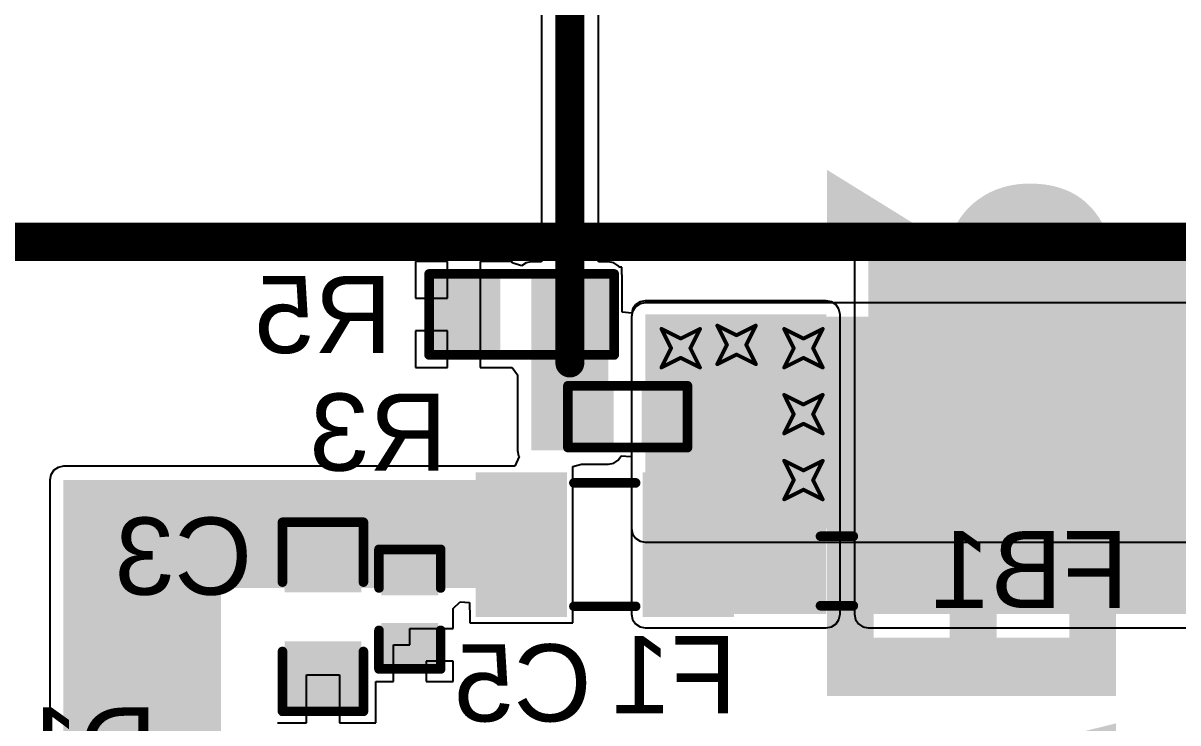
# Model space of a CAD drawing. Header units: inches. Extents: x -0.4 to 12.9, y -0.9 to 6.
# Drawn here: x 0.6 to 1.199, y 0.011 to 0.374 of the extents above; entities that cross this region are included whole.
import ezdxf

# ---------------------------------------------------------------- set-up
doc = ezdxf.new("R2010")
doc.units = ezdxf.units.IN
doc.header["$MEASUREMENT"] = 0
for name, color, linetype in [('Bottom Layer', 5, 'Continuous'), ('Bottom Overlay', 54, 'Continuous'), ('Bottom Paste', 16, 'Continuous'), ('Bottom Solder', 6, 'Continuous'), ('Drill Drawing', 1, 'Continuous'), ('Top Layer', 1, 'Continuous'), ('Top Solder', 216, 'Continuous'), ('Via Holes', 16, 'Continuous')]:
    doc.layers.add(name, color=color, linetype=linetype)
doc.styles.add('Arial', font='', dxfattribs={"height": 0.2})
doc.styles.add('Arial_Bold', font='', dxfattribs={"height": 0.2})
doc.styles.get('Arial').set_extended_font_data('Arial')
doc.styles.get('Arial_Bold').set_extended_font_data('Arial', bold=True)

# ---------------------------------------------------------------- blocks, each defined once
blk = doc.blocks.new('R___0603_B_19')
at = {"layer": 'Bottom Layer'}
for points in [[(-0.045, -0.0175), (-0.045, 0.0175), (-0.015, 0.0175), (-0.015, -0.0175)], [(0.015, -0.0175), (0.015, 0.0175), (0.045, 0.0175), (0.045, -0.0175)]]:
    blk.add_hatch(color=5, dxfattribs=at).paths.add_polyline_path(points)
at = {"layer": 'Bottom Paste'}
for points in [[(-0.045, -0.0175), (-0.045, 0.0175), (-0.015, 0.0175), (-0.015, -0.0175)], [(0.015, -0.0175), (0.015, 0.0175), (0.045, 0.0175), (0.045, -0.0175)]]:
    blk.add_hatch(color=16, dxfattribs=at).paths.add_polyline_path(points)
at = {"layer": 'Bottom Solder'}
for points in [[(-0.049, -0.0215), (-0.049, 0.0215), (-0.011, 0.0215), (-0.011, -0.0215)], [(0.011, -0.0215), (0.011, 0.0215), (0.049, 0.0215), (0.049, -0.0215)]]:
    blk.add_hatch(color=6, dxfattribs=at).paths.add_polyline_path(points)
at = {"layer": 'Bottom Overlay'}
for points in [[(-0.048, 0.021, 0.005, 0.005, 0), (0.048, 0.021, 0.005, 0.005, 0)], [(-0.048, -0.021, 0.005, 0.005, 0), (-0.048, 0.021, 0.005, 0.005, 0)], [(0.048, -0.021, 0.005, 0.005, 0), (0.048, 0.021, 0.005, 0.005, 0)], [(-0.048, -0.021, 0.005, 0.005, 0), (0.048, -0.021, 0.005, 0.005, 0)]]:
    blk.add_lwpolyline(points, format="xyseb", dxfattribs=at)
for points in [[(-0.04925, 0.021, 0.0025, 0.0025, 1), (-0.04675, 0.021, 0.0025, 0.0025, 1)], [(-0.04925, 0.021, 0.0025, 0.0025, 1), (-0.04675, 0.021, 0.0025, 0.0025, 1)], [(0.04675, 0.021, 0.0025, 0.0025, 1), (0.04925, 0.021, 0.0025, 0.0025, 1)], [(0.04675, 0.021, 0.0025, 0.0025, 1), (0.04925, 0.021, 0.0025, 0.0025, 1)], [(-0.04925, -0.021, 0.0025, 0.0025, 1), (-0.04675, -0.021, 0.0025, 0.0025, 1)], [(-0.04925, -0.021, 0.0025, 0.0025, 1), (-0.04675, -0.021, 0.0025, 0.0025, 1)], [(0.04675, -0.021, 0.0025, 0.0025, 1), (0.04925, -0.021, 0.0025, 0.0025, 1)], [(0.04675, -0.021, 0.0025, 0.0025, 1), (0.04925, -0.021, 0.0025, 0.0025, 1)]]:
    blk.add_lwpolyline(points, format="xyseb", close=True, dxfattribs=at)
blk = doc.blocks.new('R___0402_B_21')
at = {"layer": 'Bottom Layer'}
for points in [[(-0.0095, 0.0125), (-0.0095, -0.0125), (-0.0275, -0.0125), (-0.0275, 0.0125)], [(0.0275, 0.0125), (0.0275, -0.0125), (0.0095, -0.0125), (0.0095, 0.0125)]]:
    blk.add_hatch(color=5, dxfattribs=at).paths.add_polyline_path(points)
at = {"layer": 'Bottom Paste'}
for points in [[(-0.0095, 0.0125), (-0.0095, -0.0125), (-0.0275, -0.0125), (-0.0275, 0.0125)], [(0.0275, 0.0125), (0.0275, -0.0125), (0.0095, -0.0125), (0.0095, 0.0125)]]:
    blk.add_hatch(color=16, dxfattribs=at).paths.add_polyline_path(points)
at = {"layer": 'Bottom Solder'}
for points in [[(-0.00733, 0.01467), (-0.00733, -0.01467), (-0.02967, -0.01467), (-0.02967, 0.01467)], [(0.02967, 0.01467), (0.02967, -0.01467), (0.00733, -0.01467), (0.00733, 0.01467)]]:
    blk.add_hatch(color=6, dxfattribs=at).paths.add_polyline_path(points)
at = {"layer": 'Bottom Overlay'}
for points in [[(-0.031, -0.016, 0.005, 0.005, 0), (-0.031, 0.016, 0.005, 0.005, 0)], [(-0.031, 0.016, 0.005, 0.005, 0), (0.031, 0.016, 0.005, 0.005, 0)], [(0.031, -0.016, 0.005, 0.005, 0), (0.031, 0.016, 0.005, 0.005, 0)], [(-0.032, 0.017, 0.000127, 0.000127, 0), (0.032, 0.017, 0.000127, 0.000127, 0)], [(-0.031, -0.016, 0.005, 0.005, 0), (0.031, -0.016, 0.005, 0.005, 0)]]:
    blk.add_lwpolyline(points, format="xyseb", dxfattribs=at)
for points in [[(-0.03225, 0.016, 0.0025, 0.0025, 1), (-0.02975, 0.016, 0.0025, 0.0025, 1)], [(-0.03225, 0.016, 0.0025, 0.0025, 1), (-0.02975, 0.016, 0.0025, 0.0025, 1)], [(0.02975, 0.016, 0.0025, 0.0025, 1), (0.03225, 0.016, 0.0025, 0.0025, 1)], [(0.02975, 0.016, 0.0025, 0.0025, 1), (0.03225, 0.016, 0.0025, 0.0025, 1)], [(-0.03203, 0.017, 0.0000635, 0.0000635, 1), (-0.03197, 0.017, 0.0000635, 0.0000635, 1)], [(0.03197, 0.017, 0.0000635, 0.0000635, 1), (0.03203, 0.017, 0.0000635, 0.0000635, 1)], [(-0.03225, -0.016, 0.0025, 0.0025, 1), (-0.02975, -0.016, 0.0025, 0.0025, 1)], [(-0.03225, -0.016, 0.0025, 0.0025, 1), (-0.02975, -0.016, 0.0025, 0.0025, 1)], [(0.02975, -0.016, 0.0025, 0.0025, 1), (0.03225, -0.016, 0.0025, 0.0025, 1)], [(0.02975, -0.016, 0.0025, 0.0025, 1), (0.03225, -0.016, 0.0025, 0.0025, 1)]]:
    blk.add_lwpolyline(points, format="xyseb", close=True, dxfattribs=at)
blk = doc.blocks.new('IND_0603__1608_M_______B_37')
at = {"layer": 'Bottom Layer'}
for points in [[(-0.03937, 0.01575), (-0.01575, 0.01575), (-0.01575, -0.01575), (-0.03937, -0.01575)], [(0.01575, 0.01575), (0.03937, 0.01575), (0.03937, -0.01575), (0.01575, -0.01575)]]:
    blk.add_hatch(color=5, dxfattribs=at).paths.add_polyline_path(points)
at = {"layer": 'Bottom Paste'}
for points in [[(-0.03937, 0.01575), (-0.01575, 0.01575), (-0.01575, -0.01575), (-0.03937, -0.01575)], [(0.01575, 0.01575), (0.03937, 0.01575), (0.03937, -0.01575), (0.01575, -0.01575)]]:
    blk.add_hatch(color=16, dxfattribs=at).paths.add_polyline_path(points)
at = {"layer": 'Bottom Solder'}
for points in [[(-0.04337, 0.01975), (-0.01175, 0.01975), (-0.01175, -0.01975), (-0.04337, -0.01975)], [(0.01175, 0.01975), (0.04337, 0.01975), (0.04337, -0.01975), (0.01175, -0.01975)]]:
    blk.add_hatch(color=6, dxfattribs=at).paths.add_polyline_path(points)
at = {"layer": 'Bottom Overlay'}
for points in [[(0.009, 0.018, 0.005, 0.005, 0), (-0.008, 0.018, 0.005, 0.005, 0)], [(0.009, -0.018, 0.005, 0.005, 0), (-0.008, -0.018, 0.005, 0.005, 0)]]:
    blk.add_lwpolyline(points, format="xyseb", dxfattribs=at)
for points in [[(-0.00925, 0.018, 0.0025, 0.0025, 1), (-0.00675, 0.018, 0.0025, 0.0025, 1)], [(0.00775, 0.018, 0.0025, 0.0025, 1), (0.01025, 0.018, 0.0025, 0.0025, 1)], [(-0.00925, -0.018, 0.0025, 0.0025, 1), (-0.00675, -0.018, 0.0025, 0.0025, 1)], [(0.00775, -0.018, 0.0025, 0.0025, 1), (0.01025, -0.018, 0.0025, 0.0025, 1)]]:
    blk.add_lwpolyline(points, format="xyseb", close=True, dxfattribs=at)
blk = doc.blocks.new('F____0805_B_38')
at = {"layer": 'Bottom Layer'}
for points in [[(-0.02362, -0.03346), (-0.06299, -0.03346), (-0.06299, 0.03346), (-0.02362, 0.03346)], [(0.06299, -0.03346), (0.02362, -0.03346), (0.02362, 0.03346), (0.06299, 0.03346)]]:
    blk.add_hatch(color=5, dxfattribs=at).paths.add_polyline_path(points)
at = {"layer": 'Bottom Paste'}
for points in [[(-0.02362, -0.03346), (-0.06299, -0.03346), (-0.06299, 0.03346), (-0.02362, 0.03346)], [(0.06299, -0.03346), (0.02362, -0.03346), (0.02362, 0.03346), (0.06299, 0.03346)]]:
    blk.add_hatch(color=16, dxfattribs=at).paths.add_polyline_path(points)
at = {"layer": 'Bottom Solder'}
for points in [[(-0.01962, -0.03746), (-0.06699, -0.03746), (-0.06699, 0.03746), (-0.01962, 0.03746)], [(0.06699, -0.03746), (0.01962, -0.03746), (0.01962, 0.03746), (0.06699, 0.03746)]]:
    blk.add_hatch(color=6, dxfattribs=at).paths.add_polyline_path(points)
at = {"layer": 'Bottom Overlay'}
for points in [[(-0.016, 0.032, 0.005, 0.005, 0), (0.016, 0.032, 0.005, 0.005, 0)], [(-0.016, -0.032, 0.005, 0.005, 0), (0.016, -0.032, 0.005, 0.005, 0)]]:
    blk.add_lwpolyline(points, format="xyseb", dxfattribs=at)
for points in [[(-0.01725, 0.032, 0.0025, 0.0025, 1), (-0.01475, 0.032, 0.0025, 0.0025, 1)], [(0.01475, 0.032, 0.0025, 0.0025, 1), (0.01725, 0.032, 0.0025, 0.0025, 1)], [(-0.01725, -0.032, 0.0025, 0.0025, 1), (-0.01475, -0.032, 0.0025, 0.0025, 1)], [(0.01475, -0.032, 0.0025, 0.0025, 1), (0.01725, -0.032, 0.0025, 0.0025, 1)]]:
    blk.add_lwpolyline(points, format="xyseb", close=True, dxfattribs=at)
blk = doc.blocks.new('C___0402_B_59')
at = {"layer": 'Bottom Layer'}
for points in [[(-0.0095, 0.0125), (-0.0095, -0.0125), (-0.0275, -0.0125), (-0.0275, 0.0125)], [(0.0275, 0.0125), (0.0275, -0.0125), (0.0095, -0.0125), (0.0095, 0.0125)]]:
    blk.add_hatch(color=5, dxfattribs=at).paths.add_polyline_path(points)
at = {"layer": 'Bottom Paste'}
for points in [[(-0.0095, 0.0125), (-0.0095, -0.0125), (-0.0275, -0.0125), (-0.0275, 0.0125)], [(0.0275, 0.0125), (0.0275, -0.0125), (0.0095, -0.0125), (0.0095, 0.0125)]]:
    blk.add_hatch(color=16, dxfattribs=at).paths.add_polyline_path(points)
at = {"layer": 'Bottom Solder'}
for points in [[(-0.00714, 0.01486), (-0.00714, -0.01486), (-0.02986, -0.01486), (-0.02986, 0.01486)], [(0.02986, 0.01486), (0.02986, -0.01486), (0.00714, -0.01486), (0.00714, 0.01486)]]:
    blk.add_hatch(color=6, dxfattribs=at).paths.add_polyline_path(points)
at = {"layer": 'Bottom Overlay'}
for points in [[(-0.031, 0.016, 0.005, 0.005, 0), (-0.031, -0.016, 0.005, 0.005, 0)], [(-0.031, 0.016, 0.005, 0.005, 0), (-0.011, 0.016, 0.005, 0.005, 0)], [(0.011, 0.016, 0.005, 0.005, 0), (0.031, 0.016, 0.005, 0.005, 0)], [(0.031, 0.016, 0.005, 0.005, 0), (0.031, -0.016, 0.005, 0.005, 0)], [(-0.031, -0.016, 0.005, 0.005, 0), (-0.011, -0.016, 0.005, 0.005, 0)], [(0.011, -0.016, 0.005, 0.005, 0), (0.031, -0.016, 0.005, 0.005, 0)]]:
    blk.add_lwpolyline(points, format="xyseb", dxfattribs=at)
for points in [[(-0.03225, 0.016, 0.0025, 0.0025, 1), (-0.02975, 0.016, 0.0025, 0.0025, 1)], [(-0.03225, 0.016, 0.0025, 0.0025, 1), (-0.02975, 0.016, 0.0025, 0.0025, 1)], [(-0.01225, 0.016, 0.0025, 0.0025, 1), (-0.00975, 0.016, 0.0025, 0.0025, 1)], [(0.00975, 0.016, 0.0025, 0.0025, 1), (0.01225, 0.016, 0.0025, 0.0025, 1)], [(0.02975, 0.016, 0.0025, 0.0025, 1), (0.03225, 0.016, 0.0025, 0.0025, 1)], [(0.02975, 0.016, 0.0025, 0.0025, 1), (0.03225, 0.016, 0.0025, 0.0025, 1)], [(-0.03225, -0.016, 0.0025, 0.0025, 1), (-0.02975, -0.016, 0.0025, 0.0025, 1)], [(-0.03225, -0.016, 0.0025, 0.0025, 1), (-0.02975, -0.016, 0.0025, 0.0025, 1)], [(-0.01225, -0.016, 0.0025, 0.0025, 1), (-0.00975, -0.016, 0.0025, 0.0025, 1)], [(0.00975, -0.016, 0.0025, 0.0025, 1), (0.01225, -0.016, 0.0025, 0.0025, 1)], [(0.02975, -0.016, 0.0025, 0.0025, 1), (0.03225, -0.016, 0.0025, 0.0025, 1)], [(0.02975, -0.016, 0.0025, 0.0025, 1), (0.03225, -0.016, 0.0025, 0.0025, 1)]]:
    blk.add_lwpolyline(points, format="xyseb", close=True, dxfattribs=at)
blk = doc.blocks.new('C___0603_B_61')
at = {"layer": 'Bottom Layer'}
for points in [[(-0.045, -0.0175), (-0.045, 0.0175), (-0.015, 0.0175), (-0.015, -0.0175)], [(0.015, -0.0175), (0.015, 0.0175), (0.045, 0.0175), (0.045, -0.0175)]]:
    blk.add_hatch(color=5, dxfattribs=at).paths.add_polyline_path(points)
at = {"layer": 'Bottom Paste'}
for points in [[(-0.045, -0.0175), (-0.045, 0.0175), (-0.015, 0.0175), (-0.015, -0.0175)], [(0.015, -0.0175), (0.015, 0.0175), (0.045, 0.0175), (0.045, -0.0175)]]:
    blk.add_hatch(color=16, dxfattribs=at).paths.add_polyline_path(points)
at = {"layer": 'Bottom Solder'}
for points in [[(-0.04736, -0.01986), (-0.04736, 0.01986), (-0.01264, 0.01986), (-0.01264, -0.01986)], [(0.01264, -0.01986), (0.01264, 0.01986), (0.04736, 0.01986), (0.04736, -0.01986)]]:
    blk.add_hatch(color=6, dxfattribs=at).paths.add_polyline_path(points)
at = {"layer": 'Bottom Overlay'}
for points in [[(-0.049, 0.021, 0.005, 0.005, 0), (-0.049, -0.021, 0.005, 0.005, 0)], [(-0.049, 0.021, 0.005, 0.005, 0), (-0.018, 0.021, 0.005, 0.005, 0)], [(0.018, 0.021, 0.005, 0.005, 0), (0.049, 0.021, 0.005, 0.005, 0)], [(0.049, 0.021, 0.005, 0.005, 0), (0.049, -0.021, 0.005, 0.005, 0)], [(-0.049, -0.021, 0.005, 0.005, 0), (-0.018, -0.021, 0.005, 0.005, 0)], [(0.018, -0.021, 0.005, 0.005, 0), (0.049, -0.021, 0.005, 0.005, 0)]]:
    blk.add_lwpolyline(points, format="xyseb", dxfattribs=at)
for points in [[(-0.05025, 0.021, 0.0025, 0.0025, 1), (-0.04775, 0.021, 0.0025, 0.0025, 1)], [(-0.05025, 0.021, 0.0025, 0.0025, 1), (-0.04775, 0.021, 0.0025, 0.0025, 1)], [(-0.01925, 0.021, 0.0025, 0.0025, 1), (-0.01675, 0.021, 0.0025, 0.0025, 1)], [(0.01675, 0.021, 0.0025, 0.0025, 1), (0.01925, 0.021, 0.0025, 0.0025, 1)], [(0.04775, 0.021, 0.0025, 0.0025, 1), (0.05025, 0.021, 0.0025, 0.0025, 1)], [(0.04775, 0.021, 0.0025, 0.0025, 1), (0.05025, 0.021, 0.0025, 0.0025, 1)], [(-0.05025, -0.021, 0.0025, 0.0025, 1), (-0.04775, -0.021, 0.0025, 0.0025, 1)], [(-0.05025, -0.021, 0.0025, 0.0025, 1), (-0.04775, -0.021, 0.0025, 0.0025, 1)], [(-0.01925, -0.021, 0.0025, 0.0025, 1), (-0.01675, -0.021, 0.0025, 0.0025, 1)], [(0.01675, -0.021, 0.0025, 0.0025, 1), (0.01925, -0.021, 0.0025, 0.0025, 1)], [(0.04775, -0.021, 0.0025, 0.0025, 1), (0.05025, -0.021, 0.0025, 0.0025, 1)], [(0.04775, -0.021, 0.0025, 0.0025, 1), (0.05025, -0.021, 0.0025, 0.0025, 1)]]:
    blk.add_lwpolyline(points, format="xyseb", close=True, dxfattribs=at)

msp = doc.modelspace()

# ---------------------------------------------------------------- hatches: boundary and pattern name
at = {"layer": 'Bottom Layer'}
for points in [[(1.03875, 0.06763), (1.74877, 0.06763), (1.74877, 0.25925), (1.03875, 0.25925)], [(0.904, 0.1525), (0.904, 0.24315), (0.864, 0.24315), (0.864, 0.1525)], [(0.92314, 0.06763), (1.017, 0.06763), (1.017, 0.223), (0.92314, 0.223)], [(0.62135, 0.08125), (0.87849, 0.08125), (0.87849, 0.13714), (0.62135, 0.13714)], [(0.62135, -0.12648), (0.70301, -0.12648), (0.70301, 0.13714), (0.62135, 0.13714)], [(0.83912, 0.07021), (0.87849, 0.07021), (0.87849, 0.13714), (0.83912, 0.13714)]]:
    msp.add_hatch(color=5, dxfattribs=at).paths.add_polyline_path(points)
h = msp.add_hatch(color=5, dxfattribs=at)
edge = h.paths.add_edge_path()
edge.add_arc((0.9415, 0.2055), 0.01181, 0, 360)
h = msp.add_hatch(color=5, dxfattribs=at)
edge = h.paths.add_edge_path()
edge.add_arc((0.97047, 0.20722), 0.01181, 0, 360)
h = msp.add_hatch(color=5, dxfattribs=at)
edge = h.paths.add_edge_path()
edge.add_arc((1.00515, 0.2055), 0.01181, 0, 360)
h = msp.add_hatch(color=5, dxfattribs=at)
edge = h.paths.add_edge_path()
edge.add_arc((1.00515, 0.17132), 0.01181, 0, 360)
h = msp.add_hatch(color=5, dxfattribs=at)
edge = h.paths.add_edge_path()
edge.add_arc((1.00515, 0.13714), 0.01181, 0, 360)
at = {"layer": 'Bottom Solder'}
h = msp.add_hatch(color=6, dxfattribs=at)
edge = h.paths.add_edge_path()
edge.add_arc((0.97047, 0.20722), 0.01581, 0, 360)
h = msp.add_hatch(color=6, dxfattribs=at)
edge = h.paths.add_edge_path()
edge.add_arc((0.9415, 0.2055), 0.01581, 0, 360)
h = msp.add_hatch(color=6, dxfattribs=at)
edge = h.paths.add_edge_path()
edge.add_arc((1.00515, 0.2055), 0.01581, 0, 360)
h = msp.add_hatch(color=6, dxfattribs=at)
edge = h.paths.add_edge_path()
edge.add_arc((1.00515, 0.17132), 0.01581, 0, 360)
h = msp.add_hatch(color=6, dxfattribs=at)
edge = h.paths.add_edge_path()
edge.add_arc((1.00515, 0.13714), 0.01581, 0, 360)
at = {"layer": 'Top Layer'}
msp.add_hatch(color=1, dxfattribs=at).paths.add_polyline_path([(0.92314, 0.112), (2.479, 0.112), (2.479, 0.22183), (0.92314, 0.22183)])
h = msp.add_hatch(color=1, dxfattribs=at)
edge = h.paths.add_edge_path()
edge.add_arc((0.9415, 0.2055), 0.01181, 0, 360)
h = msp.add_hatch(color=1, dxfattribs=at)
edge = h.paths.add_edge_path()
edge.add_arc((0.97047, 0.20722), 0.01181, 0, 360)
h = msp.add_hatch(color=1, dxfattribs=at)
edge = h.paths.add_edge_path()
edge.add_arc((1.00515, 0.2055), 0.01181, 0, 360)
h = msp.add_hatch(color=1, dxfattribs=at)
edge = h.paths.add_edge_path()
edge.add_arc((1.00515, 0.17132), 0.01181, 0, 360)
h = msp.add_hatch(color=1, dxfattribs=at)
edge = h.paths.add_edge_path()
edge.add_arc((1.00515, 0.13714), 0.01181, 0, 360)
at = {"layer": 'Top Solder'}
h = msp.add_hatch(color=216, dxfattribs=at)
edge = h.paths.add_edge_path()
edge.add_arc((0.97047, 0.20722), 0.01581, 0, 360)
h = msp.add_hatch(color=216, dxfattribs=at)
edge = h.paths.add_edge_path()
edge.add_arc((0.9415, 0.2055), 0.01581, 0, 360)
h = msp.add_hatch(color=216, dxfattribs=at)
edge = h.paths.add_edge_path()
edge.add_arc((1.00515, 0.2055), 0.01581, 0, 360)
h = msp.add_hatch(color=216, dxfattribs=at)
edge = h.paths.add_edge_path()
edge.add_arc((1.00515, 0.17132), 0.01581, 0, 360)
h = msp.add_hatch(color=216, dxfattribs=at)
edge = h.paths.add_edge_path()
edge.add_arc((1.00515, 0.13714), 0.01581, 0, 360)
at = {"layer": 'Via Holes'}
h = msp.add_hatch(color=7, dxfattribs=at)
edge = h.paths.add_edge_path()
edge.add_arc((0.9415, 0.2055), 0.00591, 0, 360)
h = msp.add_hatch(color=7, dxfattribs=at)
edge = h.paths.add_edge_path()
edge.add_arc((0.97047, 0.20722), 0.00591, 0, 360)
h = msp.add_hatch(color=7, dxfattribs=at)
edge = h.paths.add_edge_path()
edge.add_arc((1.00515, 0.2055), 0.00591, 0, 360)
h = msp.add_hatch(color=7, dxfattribs=at)
edge = h.paths.add_edge_path()
edge.add_arc((1.00515, 0.17132), 0.00591, 0, 360)
h = msp.add_hatch(color=7, dxfattribs=at)
edge = h.paths.add_edge_path()
edge.add_arc((1.00515, 0.13714), 0.00591, 0, 360)

# ---------------------------------------------------------------- linework, layer by layer
at = {"layer": 'Bottom Layer'}
for p, q in [((0.86922, 1.074), (0.86922, 0.25029)), ((0.89878, 0.25029), (0.89878, 1.06788)), ((1.0337, 0.2643), (1.03215, 0.26198)), ((1.03602, 0.26585), (1.0337, 0.2643)), ((1.03875, 0.26639), (1.03602, 0.26585)), ((1.40381, 0.26639), (1.03875, 0.26639)), ((1.03215, 0.26198), (1.03161, 0.25925)), ((1.03161, 0.25925), (1.03161, 0.06763)), ((0.8205, 0.2505), (0.804, 0.2505)), ((0.804, 0.2505), (0.804, 0.2315)), ((0.8205, 0.2315), (0.8205, 0.2505)), ((0.854, 0.2505), (0.8375, 0.2505)), ((0.8375, 0.2505), (0.8375, 0.223)), ((0.854, 0.24978), (0.854, 0.2505)), ((0.85895, 0.2482), (0.854, 0.24978)), ((0.86127, 0.24974), (0.85895, 0.2482)), ((0.864, 0.25029), (0.86127, 0.24974)), ((0.86922, 0.25029), (0.864, 0.25029)), ((0.904, 0.25029), (0.89878, 0.25029)), ((0.90673, 0.24974), (0.904, 0.25029)), ((0.90905, 0.2482), (0.90673, 0.24974)), ((0.90951, 0.2475), (0.90905, 0.2482)), ((0.911, 0.2475), (0.90951, 0.2475)), ((0.911, 0.24384), (0.911, 0.2475)), ((0.91114, 0.24315), (0.911, 0.24384)), ((0.91114, 0.22417), (0.91114, 0.24315)), ((0.804, 0.2315), (0.8205, 0.2315)), ((0.91809, 0.22805), (0.91655, 0.22573)), ((0.92041, 0.22959), (0.91809, 0.22805)), ((0.92314, 0.23014), (0.92041, 0.22959)), ((1.017, 0.23014), (0.92314, 0.23014)), ((1.01973, 0.22959), (1.017, 0.23014)), ((1.02205, 0.22805), (1.01973, 0.22959)), ((1.02359, 0.22573), (1.02205, 0.22805)), ((0.8375, 0.223), (0.8375, 0.1955)), ((0.91614, 0.22368), (0.91114, 0.22417)), ((0.91655, 0.22573), (0.91614, 0.22368)), ((1.02414, 0.223), (1.02359, 0.22573)), ((1.02414, 0.06763), (1.02414, 0.223)), ((0.8205, 0.2145), (0.804, 0.2145)), ((0.804, 0.2145), (0.804, 0.1955)), ((0.8205, 0.1955), (0.8205, 0.2145)), ((0.804, 0.1955), (0.8205, 0.1955)), ((0.8375, 0.1955), (0.85186, 0.1955)), ((0.85186, 0.1955), (0.854, 0.1955)), ((0.854, 0.1955), (0.85686, 0.19169)), ((0.85686, 0.19169), (0.85686, 0.1525)), ((0.85686, 0.1525), (0.85741, 0.14977)), ((0.85741, 0.14977), (0.85773, 0.14928)), ((0.90905, 0.14745), (0.91059, 0.14977)), ((0.91059, 0.14977), (0.91562, 0.1494)), ((0.62135, 0.14428), (0.61862, 0.14374)), ((0.85539, 0.14428), (0.62135, 0.14428)), ((0.85773, 0.14928), (0.85539, 0.14428)), ((0.88549, 0.14414), (0.88999, 0.14536)), ((0.88549, 0.13783), (0.88549, 0.14414)), ((0.88999, 0.14536), (0.904, 0.14536)), ((0.904, 0.14536), (0.90673, 0.14591)), ((0.90673, 0.14591), (0.90905, 0.14745)), ((0.91562, 0.1494), (0.916, 0.1493)), ((0.916, 0.1493), (0.916, 0.06763)), ((0.61475, 0.13987), (0.61421, 0.13714)), ((0.6163, 0.14219), (0.61475, 0.13987)), ((0.61862, 0.14374), (0.6163, 0.14219)), ((0.88563, 0.13714), (0.88549, 0.13783)), ((0.61421, 0.13714), (0.61421, 0.08125)), ((0.88563, 0.07021), (0.88563, 0.13714)), ((0.61421, 0.08125), (0.61421, -0.01161)), ((0.8235, 0.07056), (0.82714, 0.074)), ((0.82714, 0.074), (0.83198, 0.07374)), ((0.83198, 0.07374), (0.83198, 0.07021)), ((0.8235, 0.06021), (0.8235, 0.07056)), ((0.83198, 0.07021), (0.83212, 0.06952)), ((0.83212, 0.06952), (0.83212, 0.06321)), ((0.88549, 0.06952), (0.88563, 0.07021)), ((0.88549, 0.06321), (0.88549, 0.06952)), ((0.916, 0.06763), (0.91655, 0.06489)), ((1.02359, 0.06489), (1.02414, 0.06763)), ((1.03161, 0.06763), (1.03215, 0.06489)), ((0.801, 0.05171), (0.801, 0.06021)), ((0.801, 0.06021), (0.8235, 0.06021)), ((0.83212, 0.06321), (0.83843, 0.06321)), ((0.83843, 0.06321), (0.83912, 0.06308)), ((0.83912, 0.06308), (0.87849, 0.06308)), ((0.87849, 0.06308), (0.87918, 0.06321)), ((0.87918, 0.06321), (0.88549, 0.06321)), ((0.91655, 0.06489), (0.91809, 0.06258)), ((0.91809, 0.06258), (0.92041, 0.06103)), ((0.92041, 0.06103), (0.92314, 0.06049)), ((0.92314, 0.06049), (1.017, 0.06049)), ((1.017, 0.06049), (1.01973, 0.06103)), ((1.01973, 0.06103), (1.02205, 0.06258)), ((1.02205, 0.06258), (1.02359, 0.06489)), ((1.03215, 0.06489), (1.0337, 0.06258)), ((1.0337, 0.06258), (1.03602, 0.06103)), ((1.03602, 0.06103), (1.03875, 0.06049)), ((1.03875, 0.06049), (1.62835, 0.06049)), ((0.7925, 0.03271), (0.7925, 0.05171)), ((0.7925, 0.05171), (0.801, 0.05171)), ((0.8235, 0.04321), (0.8095, 0.04321)), ((0.8095, 0.04321), (0.8095, 0.03271)), ((0.8235, 0.03271), (0.8235, 0.04321)), ((0.74745, 0.01125), (0.74745, 0.03625)), ((0.74745, 0.03625), (0.76445, 0.03625)), ((0.76445, 0.03625), (0.76445, 0.01125)), ((0.78345, 0.01125), (0.78345, 0.03271)), ((0.78345, 0.03271), (0.7925, 0.03271)), ((0.8095, 0.03271), (0.8235, 0.03271)), ((0.73232, 0.01125), (0.74745, 0.01125)), ((0.76445, 0.01125), (0.78345, 0.01125))]:
    msp.add_line(p, q, dxfattribs=at)
for points in [[(0.884, 0.223, 0.015, 0.015, 0), (0.884, 1.074, 0.015, 0.015, 0)], [(0.884, 0.19783, 0.015, 0.015, 0), (0.884, 0.223, 0.015, 0.015, 0)]]:
    msp.add_lwpolyline(points, format="xyseb", dxfattribs=at)
for points in [[(0.88025, 0.223, 0.0075, 0.0075, 1), (0.88775, 0.223, 0.0075, 0.0075, 1)], [(0.88025, 0.223, 0.0075, 0.0075, 1), (0.88775, 0.223, 0.0075, 0.0075, 1)], [(0.88025, 0.19783, 0.0075, 0.0075, 1), (0.88775, 0.19783, 0.0075, 0.0075, 1)]]:
    msp.add_lwpolyline(points, format="xyseb", close=True, dxfattribs=at)
at = {"layer": 'Bottom Overlay'}
msp.add_lwpolyline([(0.21695, 0.26067, 0.02, 0.02, 0), (1.5949, 0.26067, 0.02, 0.02, 0)], format="xyseb", dxfattribs=at)
at = {"layer": 'Drill Drawing'}
for points in [[(0.9315, 0.2155, 0.002, 0.002, 0), (0.9415, 0.2105, 0.002, 0.002, 0)], [(0.9315, 0.2155, 0.002, 0.002, 0), (0.9365, 0.2055, 0.002, 0.002, 0)], [(0.9415, 0.2105, 0.002, 0.002, 0), (0.9515, 0.2155, 0.002, 0.002, 0)], [(0.9465, 0.2055, 0.002, 0.002, 0), (0.9515, 0.2155, 0.002, 0.002, 0)], [(0.96047, 0.21722, 0.002, 0.002, 0), (0.97047, 0.21222, 0.002, 0.002, 0)], [(0.96047, 0.21722, 0.002, 0.002, 0), (0.96547, 0.20722, 0.002, 0.002, 0)], [(0.97047, 0.21222, 0.002, 0.002, 0), (0.98047, 0.21722, 0.002, 0.002, 0)], [(0.97547, 0.20722, 0.002, 0.002, 0), (0.98047, 0.21722, 0.002, 0.002, 0)], [(0.99515, 0.2155, 0.002, 0.002, 0), (1.00515, 0.2105, 0.002, 0.002, 0)], [(0.99515, 0.2155, 0.002, 0.002, 0), (1.00015, 0.2055, 0.002, 0.002, 0)], [(1.00515, 0.2105, 0.002, 0.002, 0), (1.01515, 0.2155, 0.002, 0.002, 0)], [(1.01015, 0.2055, 0.002, 0.002, 0), (1.01515, 0.2155, 0.002, 0.002, 0)], [(0.9315, 0.1955, 0.002, 0.002, 0), (0.9365, 0.2055, 0.002, 0.002, 0)], [(0.9465, 0.2055, 0.002, 0.002, 0), (0.9515, 0.1955, 0.002, 0.002, 0)], [(0.96047, 0.19722, 0.002, 0.002, 0), (0.96547, 0.20722, 0.002, 0.002, 0)], [(0.97547, 0.20722, 0.002, 0.002, 0), (0.98047, 0.19722, 0.002, 0.002, 0)], [(0.99515, 0.1955, 0.002, 0.002, 0), (1.00015, 0.2055, 0.002, 0.002, 0)], [(1.01015, 0.2055, 0.002, 0.002, 0), (1.01515, 0.1955, 0.002, 0.002, 0)], [(0.9315, 0.1955, 0.002, 0.002, 0), (0.9415, 0.2005, 0.002, 0.002, 0)], [(0.9415, 0.2005, 0.002, 0.002, 0), (0.9515, 0.1955, 0.002, 0.002, 0)], [(0.96047, 0.19722, 0.002, 0.002, 0), (0.97047, 0.20222, 0.002, 0.002, 0)], [(0.97047, 0.20222, 0.002, 0.002, 0), (0.98047, 0.19722, 0.002, 0.002, 0)], [(0.99515, 0.1955, 0.002, 0.002, 0), (1.00515, 0.2005, 0.002, 0.002, 0)], [(1.00515, 0.2005, 0.002, 0.002, 0), (1.01515, 0.1955, 0.002, 0.002, 0)], [(0.99515, 0.18132, 0.002, 0.002, 0), (1.00515, 0.17632, 0.002, 0.002, 0)], [(0.99515, 0.18132, 0.002, 0.002, 0), (1.00015, 0.17132, 0.002, 0.002, 0)], [(1.00515, 0.17632, 0.002, 0.002, 0), (1.01515, 0.18132, 0.002, 0.002, 0)], [(1.01015, 0.17132, 0.002, 0.002, 0), (1.01515, 0.18132, 0.002, 0.002, 0)], [(0.99515, 0.16132, 0.002, 0.002, 0), (1.00015, 0.17132, 0.002, 0.002, 0)], [(1.01015, 0.17132, 0.002, 0.002, 0), (1.01515, 0.16132, 0.002, 0.002, 0)], [(0.99515, 0.16132, 0.002, 0.002, 0), (1.00515, 0.16632, 0.002, 0.002, 0)], [(1.00515, 0.16632, 0.002, 0.002, 0), (1.01515, 0.16132, 0.002, 0.002, 0)], [(0.99515, 0.14714, 0.002, 0.002, 0), (1.00515, 0.14214, 0.002, 0.002, 0)], [(0.99515, 0.14714, 0.002, 0.002, 0), (1.00015, 0.13714, 0.002, 0.002, 0)], [(1.00515, 0.14214, 0.002, 0.002, 0), (1.01515, 0.14714, 0.002, 0.002, 0)], [(1.01015, 0.13714, 0.002, 0.002, 0), (1.01515, 0.14714, 0.002, 0.002, 0)], [(0.99515, 0.12714, 0.002, 0.002, 0), (1.00015, 0.13714, 0.002, 0.002, 0)], [(1.01015, 0.13714, 0.002, 0.002, 0), (1.01515, 0.12714, 0.002, 0.002, 0)], [(0.99515, 0.12714, 0.002, 0.002, 0), (1.00515, 0.13214, 0.002, 0.002, 0)], [(1.00515, 0.13214, 0.002, 0.002, 0), (1.01515, 0.12714, 0.002, 0.002, 0)]]:
    msp.add_lwpolyline(points, format="xyseb", dxfattribs=at)
for points in [[(0.931, 0.2155, 0.001, 0.001, 1), (0.932, 0.2155, 0.001, 0.001, 1)], [(0.931, 0.2155, 0.001, 0.001, 1), (0.932, 0.2155, 0.001, 0.001, 1)], [(0.951, 0.2155, 0.001, 0.001, 1), (0.952, 0.2155, 0.001, 0.001, 1)], [(0.951, 0.2155, 0.001, 0.001, 1), (0.952, 0.2155, 0.001, 0.001, 1)], [(0.95997, 0.21722, 0.001, 0.001, 1), (0.96097, 0.21722, 0.001, 0.001, 1)], [(0.95997, 0.21722, 0.001, 0.001, 1), (0.96097, 0.21722, 0.001, 0.001, 1)], [(0.97997, 0.21722, 0.001, 0.001, 1), (0.98097, 0.21722, 0.001, 0.001, 1)], [(0.97997, 0.21722, 0.001, 0.001, 1), (0.98097, 0.21722, 0.001, 0.001, 1)], [(0.99465, 0.2155, 0.001, 0.001, 1), (0.99565, 0.2155, 0.001, 0.001, 1)], [(0.99465, 0.2155, 0.001, 0.001, 1), (0.99565, 0.2155, 0.001, 0.001, 1)], [(1.01465, 0.2155, 0.001, 0.001, 1), (1.01565, 0.2155, 0.001, 0.001, 1)], [(1.01465, 0.2155, 0.001, 0.001, 1), (1.01565, 0.2155, 0.001, 0.001, 1)], [(0.941, 0.2105, 0.001, 0.001, 1), (0.942, 0.2105, 0.001, 0.001, 1)], [(0.941, 0.2105, 0.001, 0.001, 1), (0.942, 0.2105, 0.001, 0.001, 1)], [(0.96997, 0.21222, 0.001, 0.001, 1), (0.97097, 0.21222, 0.001, 0.001, 1)], [(0.96997, 0.21222, 0.001, 0.001, 1), (0.97097, 0.21222, 0.001, 0.001, 1)], [(1.00465, 0.2105, 0.001, 0.001, 1), (1.00565, 0.2105, 0.001, 0.001, 1)], [(1.00465, 0.2105, 0.001, 0.001, 1), (1.00565, 0.2105, 0.001, 0.001, 1)], [(0.936, 0.2055, 0.001, 0.001, 1), (0.937, 0.2055, 0.001, 0.001, 1)], [(0.936, 0.2055, 0.001, 0.001, 1), (0.937, 0.2055, 0.001, 0.001, 1)], [(0.946, 0.2055, 0.001, 0.001, 1), (0.947, 0.2055, 0.001, 0.001, 1)], [(0.946, 0.2055, 0.001, 0.001, 1), (0.947, 0.2055, 0.001, 0.001, 1)], [(0.96497, 0.20722, 0.001, 0.001, 1), (0.96597, 0.20722, 0.001, 0.001, 1)], [(0.96497, 0.20722, 0.001, 0.001, 1), (0.96597, 0.20722, 0.001, 0.001, 1)], [(0.97497, 0.20722, 0.001, 0.001, 1), (0.97597, 0.20722, 0.001, 0.001, 1)], [(0.97497, 0.20722, 0.001, 0.001, 1), (0.97597, 0.20722, 0.001, 0.001, 1)], [(0.99965, 0.2055, 0.001, 0.001, 1), (1.00065, 0.2055, 0.001, 0.001, 1)], [(0.99965, 0.2055, 0.001, 0.001, 1), (1.00065, 0.2055, 0.001, 0.001, 1)], [(1.00965, 0.2055, 0.001, 0.001, 1), (1.01065, 0.2055, 0.001, 0.001, 1)], [(1.00965, 0.2055, 0.001, 0.001, 1), (1.01065, 0.2055, 0.001, 0.001, 1)], [(0.941, 0.2005, 0.001, 0.001, 1), (0.942, 0.2005, 0.001, 0.001, 1)], [(0.941, 0.2005, 0.001, 0.001, 1), (0.942, 0.2005, 0.001, 0.001, 1)], [(0.95997, 0.19722, 0.001, 0.001, 1), (0.96097, 0.19722, 0.001, 0.001, 1)], [(0.95997, 0.19722, 0.001, 0.001, 1), (0.96097, 0.19722, 0.001, 0.001, 1)], [(0.96997, 0.20222, 0.001, 0.001, 1), (0.97097, 0.20222, 0.001, 0.001, 1)], [(0.96997, 0.20222, 0.001, 0.001, 1), (0.97097, 0.20222, 0.001, 0.001, 1)], [(0.97997, 0.19722, 0.001, 0.001, 1), (0.98097, 0.19722, 0.001, 0.001, 1)], [(0.97997, 0.19722, 0.001, 0.001, 1), (0.98097, 0.19722, 0.001, 0.001, 1)], [(1.00465, 0.2005, 0.001, 0.001, 1), (1.00565, 0.2005, 0.001, 0.001, 1)], [(1.00465, 0.2005, 0.001, 0.001, 1), (1.00565, 0.2005, 0.001, 0.001, 1)], [(0.931, 0.1955, 0.001, 0.001, 1), (0.932, 0.1955, 0.001, 0.001, 1)], [(0.931, 0.1955, 0.001, 0.001, 1), (0.932, 0.1955, 0.001, 0.001, 1)], [(0.951, 0.1955, 0.001, 0.001, 1), (0.952, 0.1955, 0.001, 0.001, 1)], [(0.951, 0.1955, 0.001, 0.001, 1), (0.952, 0.1955, 0.001, 0.001, 1)], [(0.99465, 0.1955, 0.001, 0.001, 1), (0.99565, 0.1955, 0.001, 0.001, 1)], [(0.99465, 0.1955, 0.001, 0.001, 1), (0.99565, 0.1955, 0.001, 0.001, 1)], [(1.01465, 0.1955, 0.001, 0.001, 1), (1.01565, 0.1955, 0.001, 0.001, 1)], [(1.01465, 0.1955, 0.001, 0.001, 1), (1.01565, 0.1955, 0.001, 0.001, 1)], [(0.99465, 0.18132, 0.001, 0.001, 1), (0.99565, 0.18132, 0.001, 0.001, 1)], [(0.99465, 0.18132, 0.001, 0.001, 1), (0.99565, 0.18132, 0.001, 0.001, 1)], [(1.01465, 0.18132, 0.001, 0.001, 1), (1.01565, 0.18132, 0.001, 0.001, 1)], [(1.01465, 0.18132, 0.001, 0.001, 1), (1.01565, 0.18132, 0.001, 0.001, 1)], [(1.00465, 0.17632, 0.001, 0.001, 1), (1.00565, 0.17632, 0.001, 0.001, 1)], [(1.00465, 0.17632, 0.001, 0.001, 1), (1.00565, 0.17632, 0.001, 0.001, 1)], [(0.99965, 0.17132, 0.001, 0.001, 1), (1.00065, 0.17132, 0.001, 0.001, 1)], [(0.99965, 0.17132, 0.001, 0.001, 1), (1.00065, 0.17132, 0.001, 0.001, 1)], [(1.00965, 0.17132, 0.001, 0.001, 1), (1.01065, 0.17132, 0.001, 0.001, 1)], [(1.00965, 0.17132, 0.001, 0.001, 1), (1.01065, 0.17132, 0.001, 0.001, 1)], [(0.99465, 0.16132, 0.001, 0.001, 1), (0.99565, 0.16132, 0.001, 0.001, 1)], [(0.99465, 0.16132, 0.001, 0.001, 1), (0.99565, 0.16132, 0.001, 0.001, 1)], [(1.00465, 0.16632, 0.001, 0.001, 1), (1.00565, 0.16632, 0.001, 0.001, 1)], [(1.00465, 0.16632, 0.001, 0.001, 1), (1.00565, 0.16632, 0.001, 0.001, 1)], [(1.01465, 0.16132, 0.001, 0.001, 1), (1.01565, 0.16132, 0.001, 0.001, 1)], [(1.01465, 0.16132, 0.001, 0.001, 1), (1.01565, 0.16132, 0.001, 0.001, 1)], [(0.99465, 0.14714, 0.001, 0.001, 1), (0.99565, 0.14714, 0.001, 0.001, 1)], [(0.99465, 0.14714, 0.001, 0.001, 1), (0.99565, 0.14714, 0.001, 0.001, 1)], [(1.01465, 0.14714, 0.001, 0.001, 1), (1.01565, 0.14714, 0.001, 0.001, 1)], [(1.01465, 0.14714, 0.001, 0.001, 1), (1.01565, 0.14714, 0.001, 0.001, 1)], [(0.99965, 0.13714, 0.001, 0.001, 1), (1.00065, 0.13714, 0.001, 0.001, 1)], [(0.99965, 0.13714, 0.001, 0.001, 1), (1.00065, 0.13714, 0.001, 0.001, 1)], [(1.00465, 0.14214, 0.001, 0.001, 1), (1.00565, 0.14214, 0.001, 0.001, 1)], [(1.00465, 0.14214, 0.001, 0.001, 1), (1.00565, 0.14214, 0.001, 0.001, 1)], [(1.00965, 0.13714, 0.001, 0.001, 1), (1.01065, 0.13714, 0.001, 0.001, 1)], [(1.00965, 0.13714, 0.001, 0.001, 1), (1.01065, 0.13714, 0.001, 0.001, 1)], [(1.00465, 0.13214, 0.001, 0.001, 1), (1.00565, 0.13214, 0.001, 0.001, 1)], [(1.00465, 0.13214, 0.001, 0.001, 1), (1.00565, 0.13214, 0.001, 0.001, 1)], [(0.99465, 0.12714, 0.001, 0.001, 1), (0.99565, 0.12714, 0.001, 0.001, 1)], [(0.99465, 0.12714, 0.001, 0.001, 1), (0.99565, 0.12714, 0.001, 0.001, 1)], [(1.01465, 0.12714, 0.001, 0.001, 1), (1.01565, 0.12714, 0.001, 0.001, 1)], [(1.01465, 0.12714, 0.001, 0.001, 1), (1.01565, 0.12714, 0.001, 0.001, 1)]]:
    msp.add_lwpolyline(points, format="xyseb", close=True, dxfattribs=at)
at = {"layer": 'Top Layer'}
for p, q in [((0.92041, 0.22843), (0.91809, 0.22688)), ((0.92314, 0.22897), (0.92041, 0.22843)), ((2.37786, 0.22897), (0.92314, 0.22897)), ((0.91655, 0.22457), (0.916, 0.22183)), ((0.916, 0.22183), (0.916, 0.112)), ((0.91809, 0.22688), (0.91655, 0.22457)), ((0.916, 0.112), (0.91655, 0.10927)), ((0.91655, 0.10927), (0.91809, 0.10695)), ((0.91809, 0.10695), (0.92041, 0.10541)), ((0.92041, 0.10541), (0.92314, 0.10486)), ((0.92314, 0.10486), (2.479, 0.10486))]:
    msp.add_line(p, q, dxfattribs=at)

# ---------------------------------------------------------------- block references
for name, p in [('R___0603_B_19', (0.859, 0.223)), ('R___0402_B_21', (0.914, 0.17)), ('F____0805_B_38', (0.90211, 0.10368))]:
    msp.add_blockref(name, p)
for name, p, rotation in [('C___0603_B_61', (0.75595, 0.06625), 90), ('IND_0603__1608_M_______B_37', (1.023, 0.09), 180), ('C___0402_B_59', (0.801, 0.07021), 90)]:
    msp.add_blockref(name, p, dxfattribs=dict(rotation=rotation))

# ---------------------------------------------------------------- texts
at = {"layer": 'Bottom Overlay', "style": 'Arial_Bold', "text_generation_flag": 2}
msp.add_text('POWER', height=0.15, rotation=270, dxfattribs=at).set_placement((1.0173, -0.48924))
at = {"layer": 'Bottom Overlay', "style": 'Arial', "text_generation_flag": 2}
for s, p in [('R5', (0.79177, 0.20301)), ('R3', (0.82032, 0.14201)), ('C3', (0.71932, 0.07772)), ('FB1', (1.17367, 0.07077)), ('F1', (0.97066, 0.01626)), ('C5', (0.89532, 0.01201)), ('D1', (0.67001, -0.02074))]:
    msp.add_text(s, height=0.04, dxfattribs=at).set_placement(p)

doc.saveas('drawing.dxf')
